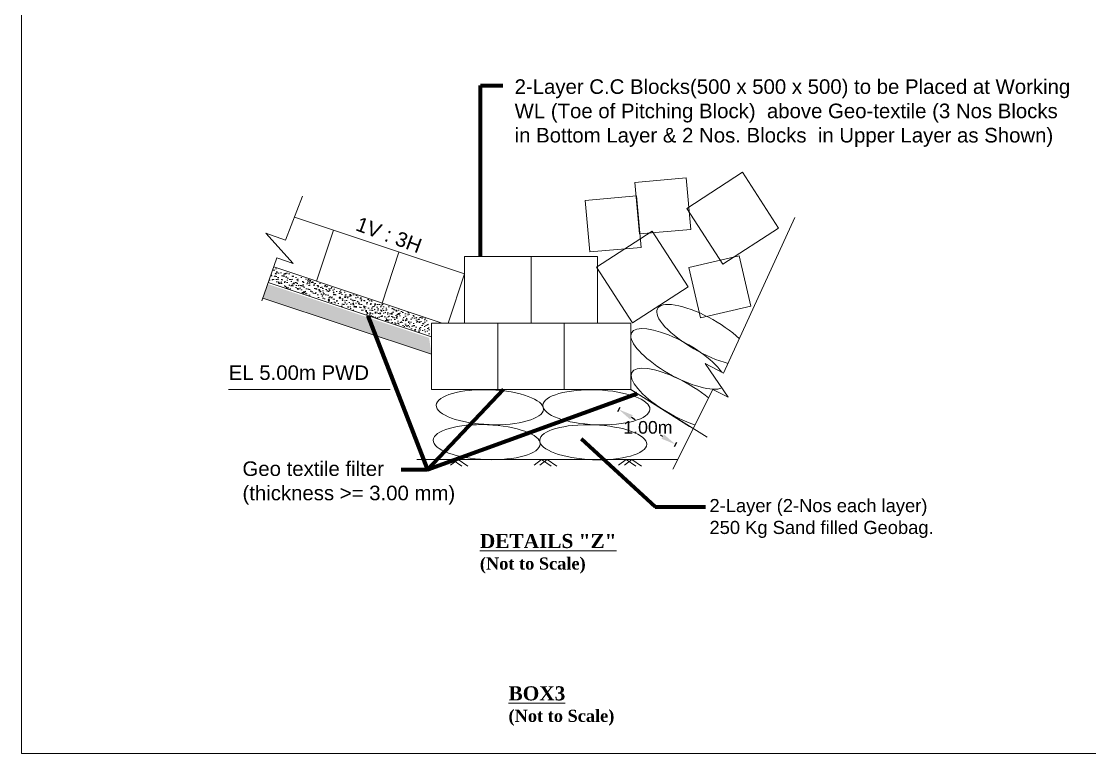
# Model space of a CAD drawing. Header units: inches. Extents: x 15 to 141071, y -30183 to 14738.
# Drawn here: x 73404.9 to 73476.6, y -30183.1 to -30134 of the extents above; entities that cross this region are included whole.
import ezdxf

# ---------------------------------------------------------------- set-up
doc = ezdxf.new("R2010")
doc.units = ezdxf.units.IN
doc.header["$MEASUREMENT"] = 0
doc.header["$PDMODE"] = 3
doc.layers.add('LINE', color=7, linetype='Continuous')
doc.layers.add('Long Section Labels', color=7, linetype='Continuous', lineweight=9)
doc.styles.get("Standard").update_dxf_attribs({"font": 'arial.ttf'})
doc.dimstyles.get("Standard").update_dxf_attribs({"dimtxt": 0.18, "dimasz": 0.18, "dimexe": 0.18, "dimexo": 0.0625, "dimgap": 0.09, "dimtad": 0, "dimtih": 1, "dimtoh": 1, "dimdec": 4, "dimzin": 0, "dimdsep": 46, "dimtxsty": 'Standard', "dimcen": 0.09, "dimadec": 0, "dimazin": 0, "dimtfac": 1, "dimtdec": 4, "dimtofl": 0, "dimtmove": 0, "dimatfit": 3, "dimfxl": 1, "dimtolj": 1, "dimtzin": 0, "dimarcsym": 0})

# ---------------------------------------------------------------- blocks, each defined once
blk = doc.blocks.new('*D33')
at = {"color": 0, "lineweight": -2, "ltscale": 0.5, "transparency": 16777216}
for p, q in [((73445.077, -30159.91), (73444.904, -30160.191)), ((73445.85, -30160.562), (73446.103, -30160.718)), ((73447.947, -30161.855), (73447.803, -30161.766)), ((73448.877, -30162.252), (73448.704, -30162.533))]:
    blk.add_line(p, q, dxfattribs=at)
at = {"color": 0, "linetype": 'Continuous', "ltscale": 0.5, "transparency": 16777216}
for points in [[(73445.937, -30160.42), (73445.762, -30160.704), (73444.998, -30160.037)], [(73448.035, -30161.713), (73447.86, -30161.997), (73448.799, -30162.38)]]:
    blk.add_solid(points, dxfattribs=at)
at = {"layer": 'Defpoints', "color": 0, "linetype": 'Continuous', "ltscale": 0.5, "transparency": 16777216}
for p in [(73445.816, -30158.711), (73449.616, -30161.053), (73448.799, -30162.38)]:
    blk.add_point(p, dxfattribs=at)
at = {"color": 0, "linetype": 'Continuous', "lineweight": 20, "ltscale": 0.5, "transparency": 16777216, "insert": (73446.953, -30161.242), "char_height": 0.85, "attachment_point": 5}
blk.add_mtext('\\A1;1.00m', dxfattribs=at)

msp = doc.modelspace()

# ---------------------------------------------------------------- hatches: boundary and pattern name
at = {"linetype": 'Continuous', "lineweight": 20, "ltscale": 0.5}
h = msp.add_hatch(dxfattribs=at)
h.set_pattern_fill('AR-CONC', scale=0.003254, angle=143.13003592, style=0)
h.set_pattern_definition([(193.13, (73373.89196, -30104.75155), (-0.4431486, 0.3971954), [0.0619895, -0.681884]), (138.13, (73373.89196, -30104.75155), (-0.281279, -0.5661734), [0.0495916, -0.5455073]), (243.581, (73373.855, -30104.71845), (-0.7244276, -0.1689745), [0.052683, -0.579512]), (189.3142, (73373.7928, -30104.8838), (-0.6235964, 0.638708), [0.092984, -1.022826]), (239.7656, (73373.7408, -30104.8306), (-1.101098, -0.180591), [0.079024, -0.869268]), (134.314, (73373.7928, -30104.8838), (-1.101098, -0.180589), [0.074387, -0.818261]), (164.13, (73373.75145, -30104.80114), (-0.1950224, 0.5622376), [0.0619895, -0.681884]), (109.13, (73373.75145, -30104.80114), (-0.5204984, -0.3588196), [0.0495916, -0.5455073]), (214.5814, (73373.7352, -30104.7543), (-0.7155206, 0.203416), [0.052683, -0.579512]), (180.63004, (73373.89196, -30104.75155), (-0.1731279, -0.2140859), [0, -0.538895, 0, -0.5537725, 0, -0.5475736]), (150.63004, (73373.89196, -30104.75155), (-0.3695422, -0.1303325), [0, -0.315733, 0, -0.5264972, 0, -0.2086979]), (110.63004, (73374.0394, -30104.86214), (-0.3417885, 0.279644), [0, -0.2066315, 0, -0.6446904, 0, -0.8554546]), (100.63004, (73374.10553, -30104.91173), (-0.4352577, 0.2230204), [0, -0.268621, 0, -0.4281406, 0, -0.6074967])])
h.paths.add_polyline_path([(73421.840284, -30150.540455), (73421.509981, -30151.480077), (73432.340363, -30155.090218), (73432.286786, -30154.715178), (73432.20582, -30154.148407), (73432.526353, -30154.102616)])
h = msp.add_hatch(dxfattribs=at)
h.set_pattern_fill('AR-SAND', scale=0.005532, angle=143.13003592, style=0)
h.set_pattern_definition([(180.63004, (73373.8376, -30104.89919), (-0.1553615, -0.2219001), [0, -0.21357436, 0, -0.23886606, 0, -0.22832785]), (150.63004, (73373.8376, -30104.8992), (-0.4368594, -0.1680278), [0, -0.11521775, 0, -0.19249794, 0, -0.07376746]), (110.63004, (73373.97586, -30105.00288), (-0.35052995, 0.2619043), [0, -0.0702547, 0, -0.252917, 0, -0.3301972]), (100.63004, (73373.97586, -30105.0029), (-0.4119042, 0.1547768), [0, -0.03512736, 0, -0.16580115, 0, -0.18968775])])
h.paths.add_polyline_path([(73421.455623, -30151.627712), (73421.12536, -30152.567222), (73432.435041, -30156.33713), (73432.277603, -30155.235052)])

# ---------------------------------------------------------------- linework, layer by layer
at = {"color": 0, "linetype": 'Continuous', "lineweight": 20, "ltscale": 0.5}
for p, q in [((73434.658512, -30150.95037), (73423.242917, -30147.145172)), ((73424.717983, -30151.431593), (73425.856403, -30148.016334)), ((73429.119038, -30152.898612), (73430.257458, -30149.483352)), ((73433.155302, -30154.244033), (73421.859509, -30150.478769)), ((73433.560625, -30154.244033), (73434.658512, -30150.95037)), ((73432.431012, -30155.169484), (73421.492341, -30151.52326)), ((73432.431012, -30156.336364), (73421.125174, -30152.567751)), ((73432.427343, -30155.355469), (73432.427343, -30158.699033)), ((73432.427343, -30158.699033), (73432.427343, -30158.701481)), ((73432.427343, -30158.701481), (73445.796575, -30158.701481)), ((73445.761561, -30158.676997), (73450.919545, -30161.901114)), ((73445.796575, -30158.701481), (73449.7359, -30161.183987))]:
    msp.add_line(p, q, dxfattribs=at)
at = {"linetype": 'ByBlock', "lineweight": 20, "ltscale": 0.5}
msp.add_line((73431.458869, -30163.400042), (73448.945389, -30163.400042), dxfattribs=at)
for points in [[(73433.331448, -30163.766571), (73433.832917, -30163.400042), (73434.482979, -30163.840818)], [(73433.717471, -30163.766571), (73434.218941, -30163.400042), (73434.869002, -30163.840818)], [(73439.314636, -30163.766571), (73439.816106, -30163.400042), (73440.466167, -30163.840818)], [(73439.70066, -30163.766571), (73440.202129, -30163.400042), (73440.85219, -30163.840818)], [(73444.986554, -30163.766571), (73445.488024, -30163.400042), (73446.138085, -30163.840818)], [(73445.372578, -30163.766571), (73445.874047, -30163.400042), (73446.524108, -30163.840818)]]:
    msp.add_lwpolyline(points, dxfattribs=at)
at = {"layer": 'LINE', "color": 7, "lineweight": 20, "ltscale": 0.5}
for p, q in [((73432.431012, -30156.335787), (73421.12536, -30152.567222)), ((73432.431012, -30155.357304), (73432.431012, -30158.414873)), ((73429.659337, -30158.697096), (73418.825357, -30158.697096)), ((73432.431012, -30158.699033), (73444.422923, -30158.698971)), ((73445.761561, -30158.676997), (73449.992316, -30161.321528))]:
    msp.add_line(p, q, dxfattribs=at)
at = {"layer": 'LINE', "color": 0, "linetype": 'ByBlock', "lineweight": 20, "ltscale": 0.5}
for points in [[(73451.981763, -30150.294282), (73455.720234, -30147.871295), (73453.297248, -30144.132825), (73449.558777, -30146.555811), (73451.981763, -30150.294282)], [(73446.380242, -30148.267619), (73449.831523, -30147.959583), (73449.523488, -30144.508303), (73446.072207, -30144.816338), (73446.380242, -30148.267619)], [(73443.046033, -30149.473505), (73446.497314, -30149.165469), (73446.189279, -30145.714188), (73442.737998, -30146.022224), (73443.046033, -30149.473505)], [(73445.922245, -30154.236879), (73449.660716, -30151.813893), (73447.237729, -30148.075422), (73443.499259, -30150.498408), (73445.922245, -30154.236879)], [(73434.658512, -30154.244033), (73439.113512, -30154.244033), (73439.113512, -30149.789033), (73434.658512, -30149.789033), (73434.658512, -30154.244033)], [(73439.114873, -30154.244033), (73443.569873, -30154.244033), (73443.569873, -30149.789033), (73439.114873, -30149.789033), (73439.114873, -30154.244033)], [(73450.489912, -30153.900228), (73453.865412, -30153.117777), (73453.08296, -30149.742277), (73449.707461, -30150.524729), (73450.489912, -30153.900228)], [(73432.431012, -30158.699033), (73436.886012, -30158.699033), (73436.886012, -30154.244033), (73432.431012, -30154.244033), (73432.431012, -30158.699033)], [(73436.886814, -30158.699033), (73441.341814, -30158.699033), (73441.341814, -30154.244033), (73436.886814, -30154.244033), (73436.886814, -30158.699033)], [(73441.341814, -30158.699033), (73445.796814, -30158.699033), (73445.796814, -30154.244033), (73441.341814, -30154.244033), (73441.341814, -30158.699033)]]:
    msp.add_lwpolyline(points, dxfattribs=at)
at = {"layer": 'LINE', "color": 7, "lineweight": 20, "ltscale": 0.5}
for points in [[(73423.790947, -30145.743549), (73422.64133, -30148.683769), (73421.326712, -30148.216515), (73423.167376, -30150.238308), (73422.074501, -30149.867174), (73421.061693, -30152.748337)], [(73456.796183, -30147.168226), (73452.026218, -30157.604248), (73450.790891, -30156.955776), (73452.327133, -30159.217557), (73451.297728, -30158.695598), (73448.629375, -30164.046194)]]:
    msp.add_lwpolyline(points, dxfattribs=at)
for centre, start_param, end_param in [((73450.730171, -30155.028157), 4.053706776, 8.5622426), ((73448.987982, -30156.648111), 3.733712398, 9.193249378), ((73449.013923, -30159.306644), 4.212432223, 8.386227424)]:
    msp.add_ellipse(centre, major_axis=(-3.13164, 1.76093), ratio=0.325053667, start_param=start_param, end_param=end_param, dxfattribs=at)
for centre in [(73436.348865, -30159.885861), (73443.493987, -30159.894385), (73436.138556, -30162.228386), (73443.283678, -30162.236911)]:
    msp.add_ellipse(centre, major_axis=(-3.590179, 0.13661), ratio=0.325053667, dxfattribs=at)
at = {"layer": 'Long Section Labels'}
msp.add_lwpolyline([(73404.931357, -30084.907677), (73543.820246, -30084.907677), (73543.820246, -30183.116011), (73404.931357, -30183.116011)], close=True, dxfattribs=at)

# ---------------------------------------------------------------- texts
at = {"color": 7, "lineweight": 20, "ltscale": 0.18, "insert": (73427.619784, -30147.082125), "char_height": 0.9775, "width": 48.36222019, "attachment_point": 1, "rotation": 339.75670961}
msp.add_mtext('1V : 3H', dxfattribs=at)
at = {"layer": 'LINE', "color": 0, "linetype": 'ByBlock', "lineweight": 20, "ltscale": 0.5, "attachment_point": 1}
for s, insert, char_height in [('2-Layer C.C Blocks(500 x 500 x 500) to be Placed at Working \\PWL (Toe of Pitching Block)  above Geo-textile (3 Nos Blocks \\Pin Bottom Layer & 2 Nos. Blocks  in Upper Layer as Shown)', (73438.012212, -30137.897497), 0.9775), ('EL 5.00m PWD', (73418.83897, -30157.079335), 0.9775), ('Geo textile filter \\P(thickness >= 3.00 mm) ', (73419.76081, -30163.518566), 0.9775), ('2-Layer (2-Nos each layer) \\P250 Kg Sand filled Geobag.', (73451.081874, -30166.042307), 0.87975)]:
    msp.add_mtext(s, dxfattribs=dict(at, insert=insert, char_height=char_height))
at = {"layer": 'LINE', "color": 7, "lineweight": 20, "ltscale": 0.5, "char_height": 0.66015034, "attachment_point": 1}
for s, insert, width in [('{\\fTimes New Roman|b1|i0|c0|p18;\\H1.432x;\\LDETAILS "Z"\\P\\H0.8603x;\\l(Not to Scale)}', (73435.682652, -30168.385757), 10.24754242), ('{\\fTimes New Roman|b1|i0|c0|p18;\\H1.432x;\\LBOX3\\P\\H0.8606x;\\l(Not to Scale)}', (73437.603247, -30178.598876), 10.37738766)]:
    msp.add_mtext(s, dxfattribs=dict(at, insert=insert, width=width))

# ---------------------------------------------------------------- dimensions: what is measured, and where the dimension line sits
at = {"color": 0, "linetype": 'Continuous', "lineweight": 20, "ltscale": 0.5}
dim = msp.add_linear_dim(base=(73448.798762, -30162.379617), p1=(73445.815793, -30158.710896), p2=(73449.61628, -30161.053106), angle=328.35479758, text='1.00m', dimstyle='Standard', override={"dimtxt": 0.85, "dimasz": 1, "dimfxl": 0.15, "dimfxlon": 1}, dxfattribs=at)
dim.commit()
dim.dimension.update_dxf_attribs({"geometry": '*D33', "text_midpoint": (73446.953269, -30161.242254), "dimtype": 161})

# ---------------------------------------------------------------- leaders
at = {"layer": 'LINE', "color": 7, "lineweight": 20, "ltscale": 0.5}
for points in [[(73435.73327, -30149.789033), (73435.73327, -30138.303557), (73437.211882, -30138.303557)], [(73428.165771, -30153.747736), (73432.168259, -30164.08789)], [(73446.232002, -30158.98006), (73432.168259, -30164.08789), (73430.400132, -30164.08789)], [(73437.255513, -30158.701481), (73432.168259, -30164.08789)], [(73442.46722, -30162.013366), (73447.431386, -30166.557879), (73450.821243, -30166.557879)]]:
    msp.add_leader(points, dimstyle='Standard', override={"dimtxt": 0.9, "dimasz": 0.7, "dimclrd": 7, "dimclre": 7, "dimclrt": 7, "dimlwd": 65535, "dimlwe": 65535}, dxfattribs=at)

doc.saveas('drawing.dxf')
